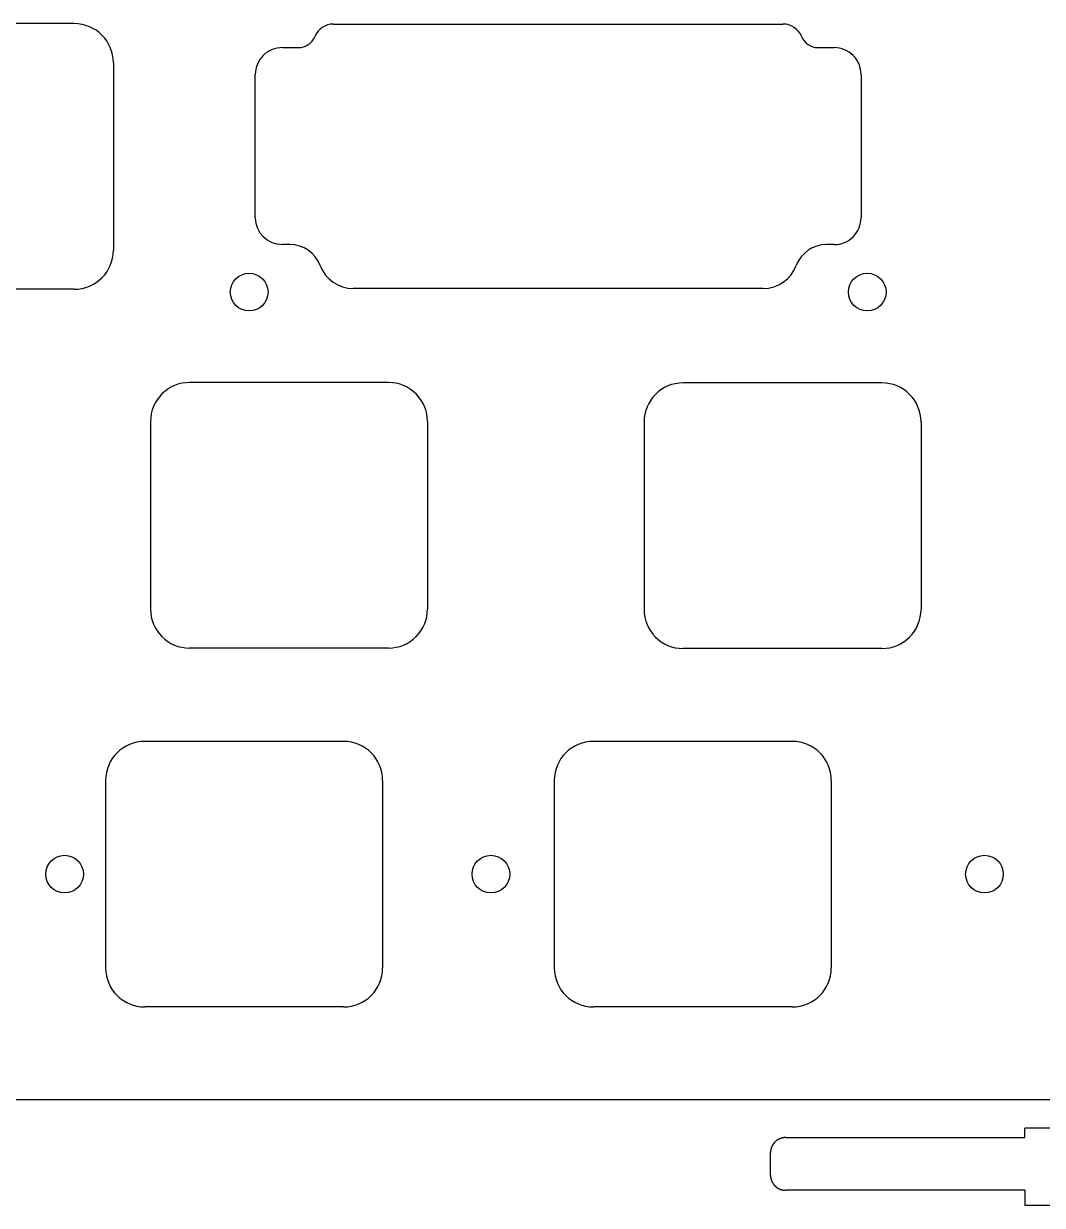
# Model space of a CAD drawing. Header units: millimetres. Extents: x -11 to 340, y -118 to 18.
# Drawn here: x 226.4 to 280.5, y -117.6 to -54.9 of the extents above; entities that cross this region are included whole.
import ezdxf

# ---------------------------------------------------------------- set-up
doc = ezdxf.new("R2010")
doc.units = ezdxf.units.MM
doc.header["$MEASUREMENT"] = 0
doc.layers.add('BLACK', color=7, linetype='CONTINUOUS')

msp = doc.modelspace()

# ---------------------------------------------------------------- linework, layer by layer
at = {"layer": 'BLACK', "linetype": 'Continuous'}
for p, q in [((229.1125, -54.8625), (218.562501, -54.8625)), ((242.866125, -54.884911), (242.866125, -54.8849)), ((242.866125, -54.8849), (266.721325, -54.8849)), ((240.155262, -56.13706), (241.008825, -56.13706)), ((241.008825, -56.137048), (241.008825, -56.13706)), ((268.578525, -56.13706), (269.444125, -56.13706)), ((231.187501, -56.9375), (231.187501, -66.8875)), ((238.718235, -65.16294), (238.718235, -57.5622)), ((270.869115, -57.56206), (270.869115, -65.1629)), ((240.547325, -66.58794), (240.143225, -66.58794)), ((269.432208, -66.58794), (269.040075, -66.58794)), ((229.112501, -68.9625), (218.5625, -68.9625)), ((229.112501, -68.962501), (229.112501, -68.9625)), ((265.669175, -68.92441), (243.918325, -68.92441)), ((245.78125, -73.9125), (235.231249, -73.9125)), ((271.975, -73.93355), (261.424999, -73.93355)), ((233.15625, -75.9875), (233.15625, -85.937501)), ((247.85625, -75.9875), (247.85625, -85.9375)), ((259.35, -76.00855), (259.35, -85.958551)), ((274.05, -76.00855), (274.05, -85.95855)), ((245.78125, -88.0125), (235.23125, -88.0125)), ((271.975, -88.03355), (261.425, -88.03355)), ((243.4, -92.9625), (232.849999, -92.9625)), ((267.2125, -92.9625), (256.662499, -92.9625)), ((230.775, -95.0375), (230.775, -104.987501)), ((245.475, -95.0375), (245.475, -104.9875)), ((254.5875, -95.0375), (254.5875, -104.987501)), ((269.2875, -95.0375), (269.2875, -104.9875)), ((243.4, -107.0625), (232.85, -107.0625)), ((267.2125, -107.0625), (256.6625, -107.0625)), ((286.3125, -111.9925), (221.893425, -111.9925)), ((279.5625, -113.995029), (279.5625, -113.4925)), ((286.3125, -113.4925), (279.5625, -113.4925)), ((266.359878, -114.172603), (266.353668, -114.177676)), ((266.366138, -114.167593), (266.359878, -114.172603)), ((266.372446, -114.162647), (266.366138, -114.167593)), ((266.378803, -114.157765), (266.372446, -114.162647)), ((266.385206, -114.152947), (266.378803, -114.157765)), ((266.391657, -114.148194), (266.385206, -114.152947)), ((266.398153, -114.143507), (266.391657, -114.148194)), ((266.404694, -114.138885), (266.398153, -114.143507)), ((266.41128, -114.134331), (266.404694, -114.138885)), ((266.417909, -114.129843), (266.41128, -114.134331)), ((266.424582, -114.125422), (266.417909, -114.129843)), ((266.431297, -114.12107), (266.424582, -114.125422)), ((266.438054, -114.116785), (266.431297, -114.12107)), ((266.444851, -114.11257), (266.438054, -114.116785)), ((266.451689, -114.108423), (266.444851, -114.11257)), ((266.458566, -114.104346), (266.451689, -114.108423)), ((266.465482, -114.100339), (266.458566, -114.104346)), ((266.472436, -114.096402), (266.465482, -114.100339)), ((266.479427, -114.092536), (266.472436, -114.096402)), ((266.486455, -114.088741), (266.479427, -114.092536)), ((266.493519, -114.085017), (266.486455, -114.088741)), ((266.500618, -114.081366), (266.493519, -114.085017)), ((266.507752, -114.077786), (266.500618, -114.081366)), ((266.51492, -114.074278), (266.507752, -114.077786)), ((266.522121, -114.070844), (266.51492, -114.074278)), ((266.529354, -114.067482), (266.522121, -114.070844)), ((266.53662, -114.064194), (266.529354, -114.067482)), ((266.543916, -114.060979), (266.53662, -114.064194)), ((266.551243, -114.057838), (266.543916, -114.060979)), ((266.5586, -114.054772), (266.551243, -114.057838)), ((266.565986, -114.051779), (266.5586, -114.054772)), ((266.573401, -114.048862), (266.565986, -114.051779)), ((266.580844, -114.046019), (266.573401, -114.048862)), ((266.588314, -114.043251), (266.580844, -114.046019)), ((266.59581, -114.040559), (266.588314, -114.043251)), ((266.603333, -114.037942), (266.59581, -114.040559)), ((266.61088, -114.035401), (266.603333, -114.037942)), ((266.618453, -114.032936), (266.61088, -114.035401)), ((266.62605, -114.030547), (266.618453, -114.032936)), ((266.63367, -114.028235), (266.62605, -114.030547)), ((266.641314, -114.025999), (266.63367, -114.028235)), ((266.64898, -114.02384), (266.641314, -114.025999)), ((266.656667, -114.021757), (266.64898, -114.02384)), ((266.664376, -114.019752), (266.656667, -114.021757)), ((266.672106, -114.017824), (266.664376, -114.019752)), ((266.679856, -114.015973), (266.672106, -114.017824)), ((266.687625, -114.0142), (266.679856, -114.015973)), ((266.695414, -114.012504), (266.687625, -114.0142)), ((266.70322, -114.010886), (266.695414, -114.012504)), ((266.711045, -114.009346), (266.70322, -114.010886)), ((266.718888, -114.007884), (266.711045, -114.009346)), ((266.726747, -114.0065), (266.718888, -114.007884)), ((266.734623, -114.005194), (266.726747, -114.0065)), ((266.742515, -114.003967), (266.734623, -114.005194)), ((266.750422, -114.002818), (266.742515, -114.003967)), ((266.758345, -114.001748), (266.750422, -114.002818)), ((266.766282, -114.000756), (266.758345, -114.001748)), ((266.774233, -113.999843), (266.766282, -114.000756)), ((266.782197, -113.999009), (266.774233, -113.999843)), ((266.790175, -113.998254), (266.782197, -113.999009)), ((266.798166, -113.997578), (266.790175, -113.998254)), ((266.806169, -113.996982), (266.798166, -113.997578)), ((266.814184, -113.996464), (266.806169, -113.996982)), ((266.82221, -113.996026), (266.814184, -113.996464)), ((266.830248, -113.995667), (266.82221, -113.996026)), ((266.838296, -113.995388), (266.830248, -113.995667)), ((266.846354, -113.995189), (266.838296, -113.995388)), ((266.854422, -113.995069), (266.846354, -113.995189)), ((266.8625, -113.995029), (266.854422, -113.995069)), ((266.8625, -113.995029), (279.5625, -113.995029)), ((266.062514, -114.790256), (266.0625, -114.794301)), ((266.0625, -114.794301), (266.0625, -114.795029)), ((266.0625, -115.995029), (266.0625, -114.795029)), ((266.062548, -114.786215), (266.062514, -114.790256)), ((266.062601, -114.782174), (266.062548, -114.786215)), ((266.062675, -114.778138), (266.062601, -114.782174)), ((266.062768, -114.774102), (266.062675, -114.778138)), ((266.062882, -114.770071), (266.062768, -114.774102)), ((266.063015, -114.76604), (266.062882, -114.770071)), ((266.063169, -114.762014), (266.063015, -114.76604)), ((266.063342, -114.757988), (266.063169, -114.762014)), ((266.063536, -114.753968), (266.063342, -114.757988)), ((266.063749, -114.749948), (266.063536, -114.753968)), ((266.063982, -114.745933), (266.063749, -114.749948)), ((266.064235, -114.741918), (266.063982, -114.745933)), ((266.064508, -114.737909), (266.064235, -114.741918)), ((266.064801, -114.733901), (266.064508, -114.737909)), ((266.065113, -114.729898), (266.064801, -114.733901)), ((266.065446, -114.725895), (266.065113, -114.729898)), ((266.065798, -114.721899), (266.065446, -114.725895)), ((266.06617, -114.717903), (266.065798, -114.721899)), ((266.066562, -114.713912), (266.06617, -114.717903)), ((266.066974, -114.709923), (266.066562, -114.713912)), ((266.067405, -114.705939), (266.066974, -114.709923)), ((266.067856, -114.701957), (266.067405, -114.705939)), ((266.068327, -114.69798), (266.067856, -114.701957)), ((266.068818, -114.694004), (266.068327, -114.69798)), ((266.069328, -114.690035), (266.068818, -114.694004)), ((266.069858, -114.686066), (266.069328, -114.690035)), ((266.070408, -114.682104), (266.069858, -114.686066)), ((266.070978, -114.678143), (266.070408, -114.682104)), ((266.071567, -114.674189), (266.070978, -114.678143)), ((266.072176, -114.670235), (266.071567, -114.674189)), ((266.072804, -114.666289), (266.072176, -114.670235)), ((266.073453, -114.662344), (266.072804, -114.666289)), ((266.07412, -114.658405), (266.073453, -114.662344)), ((266.074808, -114.654468), (266.07412, -114.658405)), ((266.075515, -114.650538), (266.074808, -114.654468)), ((266.076242, -114.646609), (266.075515, -114.650538)), ((266.076987, -114.642688), (266.076242, -114.646609)), ((266.077753, -114.638768), (266.076987, -114.642688)), ((266.078538, -114.634855), (266.077753, -114.638768)), ((266.079343, -114.630945), (266.078538, -114.634855)), ((266.080167, -114.627041), (266.079343, -114.630945)), ((266.081011, -114.623139), (266.080167, -114.627041)), ((266.081874, -114.619245), (266.081011, -114.623139)), ((266.082757, -114.615353), (266.081874, -114.619245)), ((266.083659, -114.611469), (266.082757, -114.615353)), ((266.08458, -114.607587), (266.083659, -114.611469)), ((266.085521, -114.603712), (266.08458, -114.607587)), ((266.086481, -114.59984), (266.085521, -114.603712)), ((266.087461, -114.595976), (266.086481, -114.59984)), ((266.08846, -114.592114), (266.087461, -114.595976)), ((266.089478, -114.58826), (266.08846, -114.592114)), ((266.090515, -114.584409), (266.089478, -114.58826)), ((266.091572, -114.580566), (266.090515, -114.584409)), ((266.092648, -114.576726), (266.091572, -114.580566)), ((266.093743, -114.572894), (266.092648, -114.576726)), ((266.094858, -114.569065), (266.093743, -114.572894)), ((266.095991, -114.565244), (266.094858, -114.569065)), ((266.097144, -114.561427), (266.095991, -114.565244)), ((266.098316, -114.557618), (266.097144, -114.561427)), ((266.099507, -114.553813), (266.098316, -114.557618)), ((266.100717, -114.550016), (266.099507, -114.553813)), ((266.101947, -114.546222), (266.100717, -114.550016)), ((266.103195, -114.542438), (266.101947, -114.546222)), ((266.104462, -114.538657), (266.103195, -114.542438)), ((266.105748, -114.534884), (266.104462, -114.538657)), ((266.107054, -114.531116), (266.105748, -114.534884)), ((266.108378, -114.527357), (266.107054, -114.531116)), ((266.109721, -114.523602), (266.108378, -114.527357)), ((266.111083, -114.519856), (266.109721, -114.523602)), ((266.112464, -114.516114), (266.111083, -114.519856)), ((266.113864, -114.512381), (266.112464, -114.516114)), ((266.115282, -114.508654), (266.113864, -114.512381)), ((266.116719, -114.504935), (266.115282, -114.508654)), ((266.118176, -114.501221), (266.116719, -114.504935)), ((266.11965, -114.497516), (266.118176, -114.501221)), ((266.121144, -114.493817), (266.11965, -114.497516)), ((266.122656, -114.490126), (266.121144, -114.493817)), ((266.124187, -114.486441), (266.122656, -114.490126)), ((266.125736, -114.482766), (266.124187, -114.486441)), ((266.127304, -114.479096), (266.125736, -114.482766)), ((266.12889, -114.475436), (266.127304, -114.479096)), ((266.130495, -114.471781), (266.12889, -114.475436)), ((266.132118, -114.468136), (266.130495, -114.471781)), ((266.13376, -114.464497), (266.132118, -114.468136)), ((266.13542, -114.460868), (266.13376, -114.464497)), ((266.137098, -114.457245), (266.13542, -114.460868)), ((266.138795, -114.453632), (266.137098, -114.457245)), ((266.14051, -114.450026), (266.138795, -114.453632)), ((266.142243, -114.44643), (266.14051, -114.450026)), ((266.143995, -114.44284), (266.142243, -114.44643)), ((266.145764, -114.43926), (266.143995, -114.44284)), ((266.147552, -114.435687), (266.145764, -114.43926)), ((266.149357, -114.432125), (266.147552, -114.435687)), ((266.151181, -114.428569), (266.149357, -114.432125)), ((266.153022, -114.425024), (266.151181, -114.428569)), ((266.154882, -114.421487), (266.153022, -114.425024)), ((266.15676, -114.41796), (266.154882, -114.421487)), ((266.158655, -114.41444), (266.15676, -114.41796)), ((266.160568, -114.410931), (266.158655, -114.41444)), ((266.162499, -114.40743), (266.160568, -114.410931)), ((266.164448, -114.40394), (266.162499, -114.40743)), ((266.166414, -114.400457), (266.164448, -114.40394)), ((266.168398, -114.396986), (266.166414, -114.400457)), ((266.1704, -114.393523), (266.168398, -114.396986)), ((266.172418, -114.390071), (266.1704, -114.393523)), ((266.174455, -114.386627), (266.172418, -114.390071)), ((266.176509, -114.383194), (266.174455, -114.386627)), ((266.17858, -114.379771), (266.176509, -114.383194)), ((266.180668, -114.376358), (266.17858, -114.379771)), ((266.182775, -114.372954), (266.180668, -114.376358)), ((266.184897, -114.369562), (266.182775, -114.372954)), ((266.187038, -114.366179), (266.184897, -114.369562)), ((266.189195, -114.362807), (266.187038, -114.366179)), ((266.191369, -114.359445), (266.189195, -114.362807)), ((266.19356, -114.356095), (266.191369, -114.359445)), ((266.195769, -114.352754), (266.19356, -114.356095)), ((266.197994, -114.349425), (266.195769, -114.352754)), ((266.200236, -114.346105), (266.197994, -114.349425)), ((266.202495, -114.342798), (266.200236, -114.346105)), ((266.20477, -114.339501), (266.202495, -114.342798)), ((266.207062, -114.336215), (266.20477, -114.339501)), ((266.209371, -114.33294), (266.207062, -114.336215)), ((266.211696, -114.329678), (266.209371, -114.33294)), ((266.214038, -114.326425), (266.211696, -114.329678)), ((266.216396, -114.323185), (266.214038, -114.326425)), ((266.21877, -114.319956), (266.216396, -114.323185)), ((266.221161, -114.316739), (266.21877, -114.319956)), ((266.223568, -114.313534), (266.221161, -114.316739)), ((266.225991, -114.31034), (266.223568, -114.313534)), ((266.22843, -114.307158), (266.225991, -114.31034)), ((266.230885, -114.303989), (266.22843, -114.307158)), ((266.233356, -114.300831), (266.230885, -114.303989)), ((266.235843, -114.297686), (266.233356, -114.300831)), ((266.238346, -114.294552), (266.235843, -114.297686)), ((266.240864, -114.291432), (266.238346, -114.294552)), ((266.243399, -114.288323), (266.240864, -114.291432)), ((266.245948, -114.285227), (266.243399, -114.288323)), ((266.248514, -114.282144), (266.245948, -114.285227)), ((266.251094, -114.279073), (266.248514, -114.282144)), ((266.253691, -114.276015), (266.251094, -114.279073)), ((266.256302, -114.27297), (266.253691, -114.276015)), ((266.258929, -114.269938), (266.256302, -114.27297)), ((266.261571, -114.266919), (266.258929, -114.269938)), ((266.264228, -114.263913), (266.261571, -114.266919)), ((266.2669, -114.26092), (266.264228, -114.263913)), ((266.269587, -114.257941), (266.2669, -114.26092)), ((266.272289, -114.254975), (266.269587, -114.257941)), ((266.275006, -114.252022), (266.272289, -114.254975)), ((266.277738, -114.249083), (266.275006, -114.252022)), ((266.280484, -114.246158), (266.277738, -114.249083)), ((266.283244, -114.243246), (266.280484, -114.246158)), ((266.28602, -114.240348), (266.283244, -114.243246)), ((266.288809, -114.237464), (266.28602, -114.240348)), ((266.291613, -114.234593), (266.288809, -114.237464)), ((266.294432, -114.231737), (266.291613, -114.234593)), ((266.300111, -114.226067), (266.294432, -114.231737)), ((266.305846, -114.220454), (266.300111, -114.226067)), ((266.311636, -114.214899), (266.305846, -114.220454)), ((266.317482, -114.209401), (266.311636, -114.214899)), ((266.323381, -114.203963), (266.317482, -114.209401)), ((266.329334, -114.198584), (266.323381, -114.203963)), ((266.33534, -114.193266), (266.329334, -114.198584)), ((266.341398, -114.188008), (266.33534, -114.193266)), ((266.347508, -114.182811), (266.341398, -114.188008)), ((266.353668, -114.177676), (266.347508, -114.182811)), ((266.0625, -115.995029), (266.06254, -116.003107)), ((266.06254, -116.003107), (266.06266, -116.011175)), ((266.06266, -116.011175), (266.062859, -116.019233)), ((266.062859, -116.019233), (266.063138, -116.027282)), ((266.063138, -116.027282), (266.063497, -116.035319)), ((266.063497, -116.035319), (266.063935, -116.043345)), ((266.063935, -116.043345), (266.064453, -116.05136)), ((266.064453, -116.05136), (266.065049, -116.059363)), ((266.065049, -116.059363), (266.065725, -116.067354)), ((266.065725, -116.067354), (266.06648, -116.075332)), ((266.06648, -116.075332), (266.067314, -116.083296)), ((266.067314, -116.083296), (266.068227, -116.091247)), ((266.068227, -116.091247), (266.069219, -116.099184)), ((266.069219, -116.099184), (266.070289, -116.107107)), ((266.070289, -116.107107), (266.071438, -116.115014)), ((266.071438, -116.115014), (266.072665, -116.122906)), ((266.072665, -116.122906), (266.073971, -116.130782)), ((266.073971, -116.130782), (266.075355, -116.138641)), ((266.075355, -116.138641), (266.076817, -116.146484)), ((266.076817, -116.146484), (266.078357, -116.154309)), ((266.078357, -116.154309), (266.079975, -116.162116)), ((266.079975, -116.162116), (266.081671, -116.169904)), ((266.081671, -116.169904), (266.083444, -116.177674)), ((266.083444, -116.177674), (266.085295, -116.185423)), ((266.085295, -116.185423), (266.087223, -116.193153)), ((266.087223, -116.193153), (266.089228, -116.200862)), ((266.089228, -116.200862), (266.091311, -116.20855)), ((266.091311, -116.20855), (266.09347, -116.216215)), ((266.09347, -116.216215), (266.095706, -116.223859)), ((266.095706, -116.223859), (266.098018, -116.231479)), ((266.098018, -116.231479), (266.100407, -116.239076)), ((266.100407, -116.239076), (266.102872, -116.246649)), ((266.102872, -116.246649), (266.105413, -116.254197)), ((266.105413, -116.254197), (266.10803, -116.261719)), ((266.10803, -116.261719), (266.110722, -116.269216)), ((266.110722, -116.269216), (266.11349, -116.276686)), ((266.11349, -116.276686), (266.116333, -116.284128)), ((266.116333, -116.284128), (266.11925, -116.291543)), ((266.11925, -116.291543), (266.122243, -116.298929)), ((266.122243, -116.298929), (266.125309, -116.306286)), ((266.125309, -116.306286), (266.12845, -116.313613)), ((266.12845, -116.313613), (266.131665, -116.32091)), ((266.131665, -116.32091), (266.134953, -116.328175)), ((266.134953, -116.328175), (266.138315, -116.335408)), ((266.138315, -116.335408), (266.141749, -116.342609)), ((266.141749, -116.342609), (266.145257, -116.349777)), ((266.145257, -116.349777), (266.148837, -116.356911)), ((266.148837, -116.356911), (266.152488, -116.36401)), ((266.152488, -116.36401), (266.156212, -116.371074)), ((266.156212, -116.371074), (266.160007, -116.378102)), ((266.160007, -116.378102), (266.163873, -116.385094)), ((266.163873, -116.385094), (266.16781, -116.392048)), ((266.16781, -116.392048), (266.171817, -116.398964)), ((266.171817, -116.398964), (266.175894, -116.405841)), ((266.175894, -116.405841), (266.18004, -116.412678)), ((266.18004, -116.412678), (266.184256, -116.419476)), ((266.184256, -116.419476), (266.18854, -116.426232)), ((266.18854, -116.426232), (266.192893, -116.432947)), ((266.192893, -116.432947), (266.197314, -116.43962)), ((266.197314, -116.43962), (266.201801, -116.446249)), ((266.201801, -116.446249), (266.206356, -116.452835)), ((266.206356, -116.452835), (266.210978, -116.459376)), ((266.210978, -116.459376), (266.215665, -116.465873)), ((266.215665, -116.465873), (266.220418, -116.472323)), ((266.220418, -116.472323), (266.225236, -116.478726)), ((266.225236, -116.478726), (266.230118, -116.485083)), ((266.230118, -116.485083), (266.235064, -116.491391)), ((266.235064, -116.491391), (266.240074, -116.497651)), ((266.240074, -116.497651), (266.245147, -116.503861)), ((266.245147, -116.503861), (266.250282, -116.510021)), ((266.250282, -116.510021), (266.255478, -116.516131)), ((266.255478, -116.516131), (266.260736, -116.522189)), ((266.260736, -116.522189), (266.266055, -116.528195)), ((266.266055, -116.528195), (266.271434, -116.534148)), ((266.271434, -116.534148), (266.276872, -116.540047)), ((266.276872, -116.540047), (266.282369, -116.545893)), ((266.282369, -116.545893), (266.287925, -116.551683)), ((266.287925, -116.551683), (266.293538, -116.557418)), ((266.293538, -116.557418), (266.299208, -116.563097)), ((266.299208, -116.563097), (266.302064, -116.565916)), ((266.302064, -116.565916), (266.304934, -116.56872)), ((266.304934, -116.56872), (266.307818, -116.571509)), ((266.307818, -116.571509), (266.310717, -116.574285)), ((266.310717, -116.574285), (266.313628, -116.577045)), ((266.313628, -116.577045), (266.316554, -116.579792)), ((266.316554, -116.579792), (266.319493, -116.582523)), ((266.319493, -116.582523), (266.322446, -116.58524)), ((266.322446, -116.58524), (266.325412, -116.587942)), ((266.325412, -116.587942), (266.328391, -116.590629)), ((266.328391, -116.590629), (266.331384, -116.593301)), ((266.331384, -116.593301), (266.33439, -116.595958)), ((266.33439, -116.595958), (266.337409, -116.5986)), ((266.337409, -116.5986), (266.340441, -116.601227)), ((266.340441, -116.601227), (266.343486, -116.603838)), ((266.343486, -116.603838), (266.346544, -116.606435)), ((266.346544, -116.606435), (266.349614, -116.609015)), ((266.349614, -116.609015), (266.352698, -116.611581)), ((266.352698, -116.611581), (266.355794, -116.61413)), ((266.355794, -116.61413), (266.358902, -116.616665)), ((266.358902, -116.616665), (266.362023, -116.619183)), ((266.362023, -116.619183), (266.365156, -116.621686)), ((266.365156, -116.621686), (266.368302, -116.624173)), ((266.368302, -116.624173), (266.371459, -116.626644)), ((266.371459, -116.626644), (266.374629, -116.629099)), ((266.374629, -116.629099), (266.377811, -116.631538)), ((266.377811, -116.631538), (266.381004, -116.633961)), ((266.381004, -116.633961), (266.38421, -116.636368)), ((266.38421, -116.636368), (266.387427, -116.638759)), ((266.387427, -116.638759), (266.390656, -116.641133)), ((266.390656, -116.641133), (266.393896, -116.643491)), ((266.393896, -116.643491), (266.397148, -116.645833)), ((266.397148, -116.645833), (266.400411, -116.648158)), ((266.400411, -116.648158), (266.403686, -116.650467)), ((266.403686, -116.650467), (266.406971, -116.652759)), ((266.406971, -116.652759), (266.410269, -116.655035)), ((266.410269, -116.655035), (266.413576, -116.657293)), ((266.413576, -116.657293), (266.416895, -116.659535)), ((266.416895, -116.659535), (266.420224, -116.66176)), ((266.420224, -116.66176), (266.423565, -116.663969)), ((266.423565, -116.663969), (266.426916, -116.66616)), ((266.426916, -116.66616), (266.430278, -116.668334)), ((266.430278, -116.668334), (266.43365, -116.670491)), ((266.43365, -116.670491), (266.437033, -116.672632)), ((266.437033, -116.672632), (266.440425, -116.674754)), ((266.440425, -116.674754), (266.443829, -116.676861)), ((266.443829, -116.676861), (266.447241, -116.678949)), ((266.447241, -116.678949), (266.450665, -116.68102)), ((266.450665, -116.68102), (266.454098, -116.683074)), ((266.454098, -116.683074), (266.457541, -116.685111)), ((266.457541, -116.685111), (266.460993, -116.687129)), ((266.460993, -116.687129), (266.464457, -116.689131)), ((266.464457, -116.689131), (266.467928, -116.691115)), ((266.467928, -116.691115), (266.47141, -116.693081)), ((266.47141, -116.693081), (266.474901, -116.69503)), ((266.474901, -116.69503), (266.478402, -116.696961)), ((266.478402, -116.696961), (266.481911, -116.698874)), ((266.481911, -116.698874), (266.48543, -116.700769)), ((266.48543, -116.700769), (266.488957, -116.702647)), ((266.488957, -116.702647), (266.492495, -116.704507)), ((266.492495, -116.704507), (266.49604, -116.706348)), ((266.49604, -116.706348), (266.499595, -116.708172)), ((266.499595, -116.708172), (266.503158, -116.709977)), ((266.503158, -116.709977), (266.506731, -116.711765)), ((266.506731, -116.711765), (266.51031, -116.713534)), ((266.51031, -116.713534), (266.5139, -116.715286)), ((266.5139, -116.715286), (266.517497, -116.717019)), ((266.517497, -116.717019), (266.521103, -116.718734)), ((266.521103, -116.718734), (266.524716, -116.720431)), ((266.524716, -116.720431), (266.528339, -116.722109)), ((266.528339, -116.722109), (266.531968, -116.723769)), ((266.531968, -116.723769), (266.535607, -116.725411)), ((266.535607, -116.725411), (266.539252, -116.727034)), ((266.539252, -116.727034), (266.542906, -116.728639)), ((266.542906, -116.728639), (266.546567, -116.730225)), ((266.546567, -116.730225), (266.550236, -116.731793)), ((266.550236, -116.731793), (266.553912, -116.733342)), ((266.553912, -116.733342), (266.557597, -116.734873)), ((266.557597, -116.734873), (266.561287, -116.736385)), ((266.561287, -116.736385), (266.564987, -116.737879)), ((266.564987, -116.737879), (266.568691, -116.739353)), ((266.568691, -116.739353), (266.572405, -116.74081)), ((266.572405, -116.74081), (266.576124, -116.742247)), ((266.576124, -116.742247), (266.579852, -116.743665)), ((266.579852, -116.743665), (266.583585, -116.745065)), ((266.583585, -116.745065), (266.587326, -116.746446)), ((266.587326, -116.746446), (266.591073, -116.747808)), ((266.591073, -116.747808), (266.594828, -116.749151)), ((266.594828, -116.749151), (266.598587, -116.750475)), ((266.598587, -116.750475), (266.602355, -116.751781)), ((266.602355, -116.751781), (266.606127, -116.753067)), ((266.606127, -116.753067), (266.609908, -116.754334)), ((266.609908, -116.754334), (266.613693, -116.755582)), ((266.613693, -116.755582), (266.617486, -116.756812)), ((266.617486, -116.756812), (266.621283, -116.758022)), ((266.621283, -116.758022), (266.625089, -116.759213)), ((266.625089, -116.759213), (266.628898, -116.760385)), ((266.628898, -116.760385), (266.632715, -116.761538)), ((266.632715, -116.761538), (266.636536, -116.762671)), ((266.636536, -116.762671), (266.640365, -116.763786)), ((266.640365, -116.763786), (266.644197, -116.764881)), ((266.644197, -116.764881), (266.648037, -116.765957)), ((266.648037, -116.765957), (266.65188, -116.767014)), ((266.65188, -116.767014), (266.655731, -116.768051)), ((266.655731, -116.768051), (266.659585, -116.769069)), ((266.659585, -116.769069), (266.663446, -116.770068)), ((266.663446, -116.770068), (266.667311, -116.771048)), ((266.667311, -116.771048), (266.671183, -116.772008)), ((266.671183, -116.772008), (266.675057, -116.772949)), ((266.675057, -116.772949), (266.678939, -116.77387)), ((266.678939, -116.77387), (266.682824, -116.774772)), ((266.682824, -116.774772), (266.686716, -116.775655)), ((266.686716, -116.775655), (266.69061, -116.776518)), ((266.69061, -116.776518), (266.694512, -116.777362)), ((266.694512, -116.777362), (266.698415, -116.778186)), ((266.698415, -116.778186), (266.702326, -116.778991)), ((266.702326, -116.778991), (266.706239, -116.779776)), ((266.706239, -116.779776), (266.710158, -116.780542)), ((266.710158, -116.780542), (266.71408, -116.781287)), ((266.71408, -116.781287), (266.718008, -116.782014)), ((266.718008, -116.782014), (266.721939, -116.782721)), ((266.721939, -116.782721), (266.725876, -116.783409)), ((266.725876, -116.783409), (266.729814, -116.784076)), ((266.729814, -116.784076), (266.733759, -116.784725)), ((266.733759, -116.784725), (266.737706, -116.785353)), ((266.737706, -116.785353), (266.741659, -116.785962)), ((266.741659, -116.785962), (266.745614, -116.786551)), ((266.745614, -116.786551), (266.749575, -116.787121)), ((266.749575, -116.787121), (266.753537, -116.787671)), ((266.753537, -116.787671), (266.757505, -116.788201)), ((266.757505, -116.788201), (266.761475, -116.788711)), ((266.761475, -116.788711), (266.765451, -116.789202)), ((266.765451, -116.789202), (266.769427, -116.789673)), ((266.769427, -116.789673), (266.77341, -116.790124)), ((266.77341, -116.790124), (266.777394, -116.790555)), ((266.777394, -116.790555), (266.781383, -116.790967)), ((266.781383, -116.790967), (266.785373, -116.791359)), ((266.785373, -116.791359), (266.789369, -116.791731)), ((266.789369, -116.791731), (266.793366, -116.792083)), ((266.793366, -116.792083), (266.797369, -116.792416)), ((266.797369, -116.792416), (266.801372, -116.792728)), ((266.801372, -116.792728), (266.80538, -116.793021)), ((266.80538, -116.793021), (266.809389, -116.793294)), ((266.809389, -116.793294), (266.813404, -116.793547)), ((266.813404, -116.793547), (266.817419, -116.79378)), ((266.817419, -116.79378), (266.821439, -116.793993)), ((266.821439, -116.793993), (266.825459, -116.794187)), ((266.825459, -116.794187), (266.829485, -116.79436)), ((266.829485, -116.79436), (266.833511, -116.794514)), ((266.833511, -116.794514), (266.837542, -116.794647)), ((266.837542, -116.794647), (266.841573, -116.794761)), ((266.841573, -116.794761), (266.845609, -116.794854)), ((266.845609, -116.794854), (266.849645, -116.794928)), ((266.849645, -116.794928), (266.853686, -116.794981)), ((266.853686, -116.794981), (266.857727, -116.795015)), ((266.857727, -116.795015), (266.861772, -116.795029)), ((266.861772, -116.795029), (266.8625, -116.795029)), ((279.5625, -116.795029), (266.8625, -116.795029)), ((279.5625, -116.795029), (279.5625, -117.595029)), ((309.5625, -117.595029), (279.5625, -117.595029))]:
    msp.add_line(p, q, dxfattribs=at)
at = {"layer": 'BLACK'}
for centre in [(238.39375, -69.1125), (271.19375, -69.1125), (228.599999, -100.0125), (251.221874, -100.0125), (277.415625, -100.0125)]:
    msp.add_circle(centre, 1, dxfattribs=at)
for centre, radius, start, end in [((229.1125, -56.9375), 2.075, 0, 90), ((242.866024, -55.959851), 1.07494, 89.99461656, 157.97750247), ((266.72129, -55.95989), 1.07499, 22.02370504, 89.99813454), ((241.008874, -55.208671), 0.928376, 269.99697591, 337.97782841), ((268.57855, -55.2086), 0.92846, 202.02452102, 269.99845724), ((240.143317, -57.562092), 1.425082, 89.51974267, 180.00434217), ((269.44415, -57.562), 1.42494, 359.99758749, 90.00100523), ((240.143236, -65.162939), 1.425001, 180.00004021, 269.99955772), ((269.44399, -65.16286), 1.425125, 269.52631186, 359.99839184), ((229.1125, -66.8875), 2.075001, 270.00002761, 0), ((240.547301, -68.312848), 1.724908, 20.54547839, 89.9992028), ((269.04008, -68.31288), 1.724936, 90.00016608, 159.45408213), ((243.918212, -67.049415), 1.874995, 200.54692151, 270.00345303), ((265.66909, -67.04933), 1.875082, 270.0025973, 339.45098232), ((235.231254, -75.987504), 2.075004, 90.00013806, 179.99988955), ((245.78125, -75.9875), 2.075, 0, 90), ((261.425004, -76.008554), 2.075004, 90.00013806, 179.99988955), ((271.975, -76.00855), 2.075, 0, 90), ((235.231252, -85.937498), 2.075002, 180.00008284, 269.99994478), ((245.78125, -85.9375), 2.075, 270, 0), ((261.425002, -85.958548), 2.075002, 180.00008284, 269.99994478), ((271.975, -85.95855), 2.075, 270, 0), ((232.850004, -95.037504), 2.075004, 90.00013806, 179.99988955), ((243.4, -95.0375), 2.075, 0, 90), ((256.662504, -95.037504), 2.075004, 90.00013806, 179.99988955), ((267.2125, -95.0375), 2.075, 0, 90), ((232.850002, -104.987498), 2.075002, 180.00008284, 269.99994478), ((243.4, -104.9875), 2.075, 270, 0), ((256.662502, -104.987498), 2.075002, 180.00008284, 269.99994478), ((267.2125, -104.9875), 2.075, 270, 0)]:
    msp.add_arc(centre, radius, start, end, dxfattribs=at)

doc.saveas('drawing.dxf')
